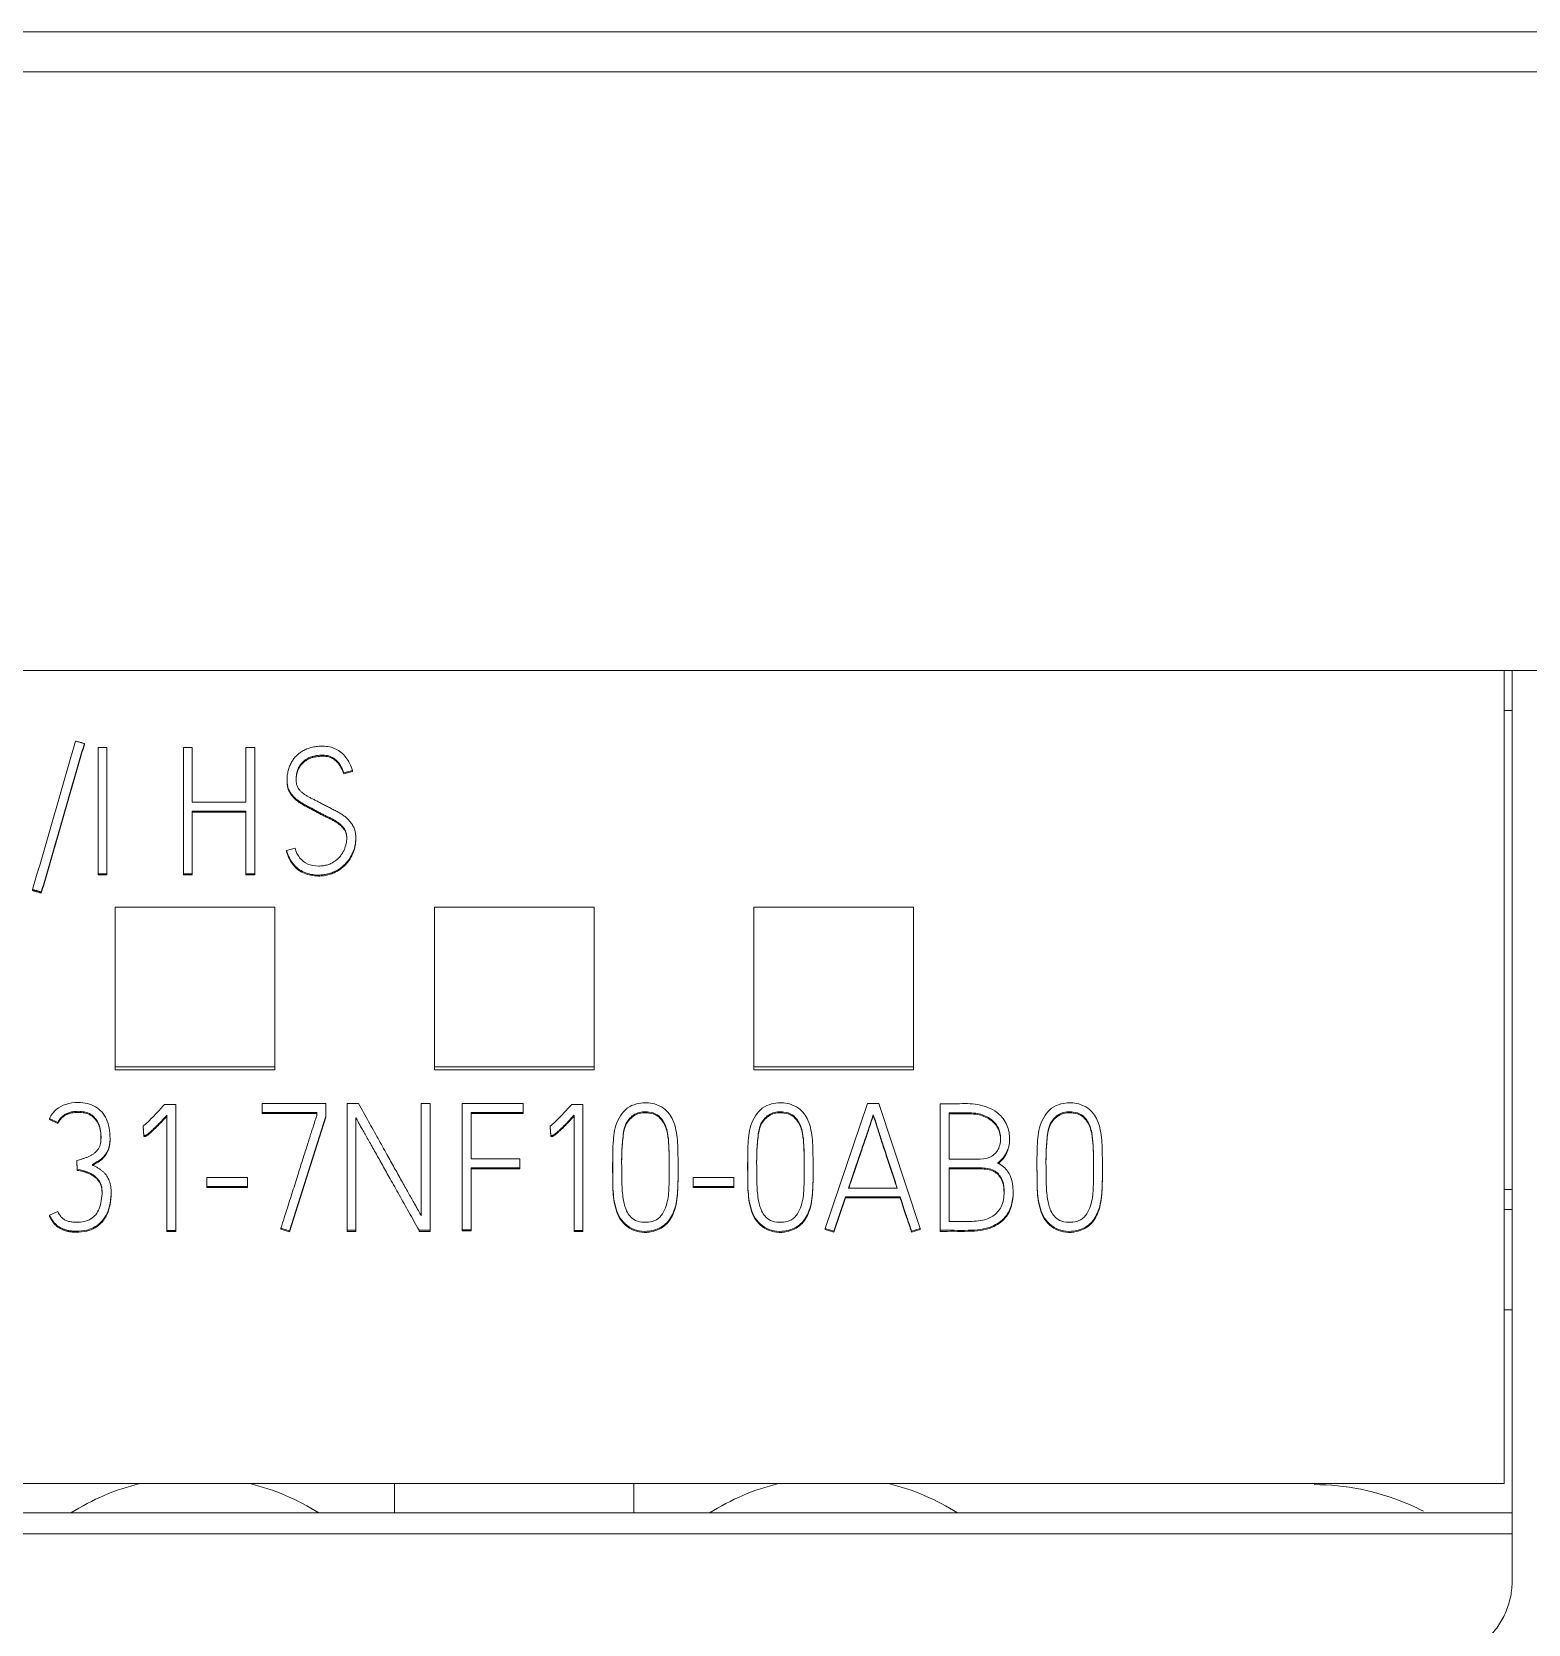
# Model space of a CAD drawing. Header units: millimetres. Extents: x 1359 to 3577, y 1336 to 3557.
# Drawn here: x 2866.13 to 2884.87, y 3041.61 to 3061.56 of the extents above; entities that cross this region are included whole.
import ezdxf

# ---------------------------------------------------------------- set-up
doc = ezdxf.new("R2010")
doc.units = ezdxf.units.MM
doc.layers.add('000-PI-Oprema', color=30, linetype='Continuous', lineweight=5)
doc.layers.add('002-PI-Kabelska kanalica', color=150, linetype='Continuous')

msp = doc.modelspace()

# ---------------------------------------------------------------- linework, layer by layer
at = {"layer": '000-PI-Oprema', "color": 0, "linetype": 'ByBlock', "lineweight": 0}
for p, q in [((2884.571, 3053.556), (2859.771, 3053.556)), ((2884.571, 3053.556), (2884.671, 3053.556)), ((2884.571, 3043.373), (2884.571, 3053.556)), ((2889.571, 3053.556), (2884.671, 3053.556)), ((2884.671, 3053.056), (2884.571, 3053.056)), ((2866.787, 3052.642), (2866.787, 3052.629)), ((2868.028, 3052.593), (2868.028, 3051.011)), ((2868.139, 3052.593), (2868.028, 3052.593)), ((2868.139, 3051.907), (2868.139, 3052.593)), ((2868.922, 3052.593), (2868.809, 3052.593)), ((2868.809, 3052.593), (2868.809, 3051.907)), ((2868.922, 3051.011), (2868.922, 3052.593)), ((2870.036, 3052.274), (2870.145, 3052.305)), ((2870.036, 3052.262), (2870.145, 3052.292)), ((2870.036, 3052.274), (2870.036, 3052.262)), ((2870.145, 3052.305), (2870.145, 3052.292)), ((2869.326, 3052.185), (2869.326, 3052.172)), ((2868.809, 3051.907), (2868.139, 3051.907)), ((2868.139, 3051.011), (2868.139, 3051.794)), ((2868.139, 3051.794), (2868.809, 3051.794)), ((2868.139, 3051.782), (2868.809, 3051.782)), ((2868.809, 3051.794), (2868.809, 3051.011)), ((2869.428, 3051.332), (2869.319, 3051.301)), ((2869.319, 3051.301), (2869.319, 3051.289)), ((2870.187, 3051.447), (2870.187, 3051.46)), ((2866.958, 3051.009), (2866.958, 3050.996)), ((2867.069, 3051.009), (2867.069, 3050.996)), ((2868.028, 3051.011), (2868.028, 3050.998)), ((2868.028, 3051.011), (2868.139, 3051.011)), ((2868.028, 3050.998), (2868.139, 3050.998)), ((2868.139, 3051.011), (2868.139, 3050.998)), ((2868.809, 3051.011), (2868.809, 3050.998)), ((2868.809, 3051.011), (2868.922, 3051.011)), ((2868.809, 3050.998), (2868.922, 3050.998)), ((2868.922, 3051.011), (2868.922, 3050.998)), ((2866.139, 3050.813), (2866.139, 3050.8)), ((2866.248, 3050.782), (2866.248, 3050.769)), ((2867.171, 3050.592), (2867.171, 3048.593)), ((2869.171, 3050.592), (2867.171, 3050.592)), ((2869.171, 3048.593), (2869.171, 3050.592)), ((2871.171, 3050.592), (2871.171, 3048.593)), ((2873.171, 3050.592), (2871.171, 3050.592)), ((2873.171, 3048.593), (2873.171, 3050.592)), ((2875.171, 3050.592), (2875.171, 3048.593)), ((2877.171, 3050.592), (2875.171, 3050.592)), ((2877.171, 3048.593), (2877.171, 3050.592)), ((2867.171, 3048.593), (2867.171, 3048.555)), ((2867.171, 3048.593), (2869.171, 3048.593)), ((2867.171, 3048.555), (2869.171, 3048.555)), ((2869.171, 3048.593), (2869.171, 3048.555)), ((2871.171, 3048.593), (2871.171, 3048.555)), ((2871.171, 3048.593), (2873.171, 3048.593)), ((2871.171, 3048.555), (2873.171, 3048.555)), ((2873.171, 3048.593), (2873.171, 3048.555)), ((2875.171, 3048.593), (2875.171, 3048.555)), ((2875.171, 3048.593), (2877.171, 3048.593)), ((2875.171, 3048.555), (2877.171, 3048.555)), ((2877.171, 3048.593), (2877.171, 3048.555)), ((2867.792, 3048.123), (2867.932, 3048.123)), ((2867.932, 3048.123), (2867.932, 3046.543)), ((2869.013, 3048.134), (2869.013, 3048.022)), ((2869.812, 3048.134), (2869.013, 3048.134)), ((2869.812, 3047.974), (2869.812, 3048.134)), ((2870.078, 3048.132), (2870.078, 3046.545)), ((2870.222, 3048.132), (2870.078, 3048.132)), ((2871.119, 3048.132), (2871.006, 3048.132)), ((2871.006, 3048.132), (2871.006, 3046.728)), ((2871.119, 3046.545), (2871.119, 3048.132)), ((2871.521, 3048.132), (2871.521, 3046.549)), ((2872.282, 3048.132), (2871.521, 3048.132)), ((2872.282, 3048.02), (2872.282, 3048.132)), ((2872.892, 3048.123), (2873.032, 3048.123)), ((2873.032, 3048.123), (2873.032, 3046.543)), ((2876.598, 3048.134), (2876.068, 3046.569)), ((2876.74, 3048.134), (2876.598, 3048.134)), ((2877.257, 3046.569), (2876.74, 3048.134)), ((2877.508, 3046.545), (2877.508, 3048.13)), ((2866.352, 3047.947), (2866.352, 3047.934)), ((2866.352, 3047.947), (2866.454, 3047.897)), ((2866.352, 3047.934), (2866.454, 3047.884)), ((2866.454, 3047.897), (2866.454, 3047.884)), ((2867.821, 3046.543), (2867.821, 3047.987)), ((2869.013, 3048.022), (2869.013, 3048.009)), ((2869.013, 3048.022), (2869.701, 3048.022)), ((2869.013, 3048.009), (2869.701, 3048.009)), ((2869.357, 3046.538), (2869.812, 3047.974)), ((2869.357, 3046.526), (2869.812, 3047.961)), ((2869.701, 3048.022), (2869.701, 3047.991)), ((2869.812, 3047.974), (2869.812, 3047.961)), ((2870.189, 3046.545), (2870.189, 3047.954)), ((2871.634, 3047.439), (2871.634, 3048.02)), ((2871.634, 3048.02), (2872.282, 3048.02)), ((2871.634, 3048.007), (2872.282, 3048.007)), ((2872.282, 3048.02), (2872.282, 3048.007)), ((2872.921, 3046.543), (2872.921, 3047.987)), ((2876.669, 3047.993), (2876.669, 3047.981)), ((2877.621, 3048.018), (2877.621, 3047.436)), ((2867.109, 3047.686), (2867.109, 3047.708)), ((2867.524, 3047.849), (2867.524, 3047.836)), ((2867.531, 3047.731), (2867.524, 3047.849)), ((2867.531, 3047.719), (2867.524, 3047.836)), ((2867.531, 3047.731), (2867.531, 3047.719)), ((2872.623, 3047.849), (2872.623, 3047.836)), ((2872.63, 3047.731), (2872.623, 3047.849)), ((2872.63, 3047.719), (2872.623, 3047.836)), ((2872.63, 3047.731), (2872.63, 3047.719)), ((2878.376, 3047.682), (2878.376, 3047.702)), ((2866.692, 3047.419), (2866.692, 3047.406)), ((2866.692, 3047.419), (2866.698, 3047.309)), ((2866.692, 3047.406), (2866.698, 3047.296)), ((2866.698, 3047.309), (2866.698, 3047.296)), ((2872.242, 3047.439), (2871.634, 3047.439)), ((2871.634, 3046.549), (2871.634, 3047.329)), ((2871.634, 3047.329), (2872.242, 3047.329)), ((2871.634, 3047.316), (2872.242, 3047.316)), ((2872.242, 3047.329), (2872.242, 3047.439)), ((2872.242, 3047.329), (2872.242, 3047.316)), ((2873.404, 3047.396), (2873.404, 3047.383)), ((2874.224, 3047.352), (2874.224, 3047.365)), ((2875.095, 3047.396), (2875.095, 3047.383)), ((2875.915, 3047.352), (2875.915, 3047.365)), ((2877.621, 3047.326), (2877.621, 3046.655)), ((2878.719, 3047.396), (2878.719, 3047.383)), ((2879.538, 3047.352), (2879.538, 3047.365)), ((2868.323, 3047.208), (2868.323, 3047.095)), ((2868.829, 3047.208), (2868.323, 3047.208)), ((2868.323, 3047.095), (2868.323, 3047.083)), ((2868.323, 3047.095), (2868.829, 3047.095)), ((2868.323, 3047.083), (2868.829, 3047.083)), ((2868.829, 3047.095), (2868.829, 3047.208)), ((2868.829, 3047.095), (2868.829, 3047.083)), ((2874.414, 3047.208), (2874.414, 3047.095)), ((2874.92, 3047.208), (2874.414, 3047.208)), ((2874.414, 3047.095), (2874.414, 3047.083)), ((2874.414, 3047.095), (2874.92, 3047.095)), ((2874.414, 3047.083), (2874.92, 3047.083)), ((2874.92, 3047.095), (2874.92, 3047.208)), ((2874.92, 3047.095), (2874.92, 3047.083)), ((2876.969, 3047.075), (2876.358, 3047.075)), ((2867.122, 3047), (2867.122, 3047.021)), ((2876.174, 3046.534), (2876.321, 3046.963)), ((2876.174, 3046.521), (2876.321, 3046.951)), ((2876.321, 3046.963), (2876.321, 3046.951)), ((2876.321, 3046.963), (2877.006, 3046.963)), ((2876.321, 3046.951), (2877.006, 3046.951)), ((2877.006, 3046.963), (2877.006, 3046.951)), ((2878.421, 3047.01), (2878.421, 3047.022)), ((2884.571, 3047.056), (2884.671, 3047.056)), ((2866.454, 3046.781), (2866.352, 3046.734)), ((2866.352, 3046.734), (2866.352, 3046.722)), ((2884.571, 3046.806), (2884.671, 3046.806)), ((2867.821, 3046.543), (2867.821, 3046.53)), ((2867.932, 3046.543), (2867.821, 3046.543)), ((2867.932, 3046.53), (2867.821, 3046.53)), ((2867.932, 3046.543), (2867.932, 3046.53)), ((2869.25, 3046.574), (2869.25, 3046.561)), ((2869.25, 3046.574), (2869.357, 3046.538)), ((2869.25, 3046.561), (2869.357, 3046.526)), ((2869.357, 3046.538), (2869.357, 3046.526)), ((2870.078, 3046.545), (2870.189, 3046.545)), ((2870.078, 3046.545), (2870.078, 3046.532)), ((2870.078, 3046.532), (2870.189, 3046.532)), ((2870.189, 3046.545), (2870.189, 3046.532)), ((2870.979, 3046.545), (2870.979, 3046.532)), ((2870.979, 3046.545), (2871.119, 3046.545)), ((2870.979, 3046.532), (2871.119, 3046.532)), ((2871.119, 3046.545), (2871.119, 3046.532)), ((2871.521, 3046.549), (2871.521, 3046.537)), ((2871.521, 3046.549), (2871.634, 3046.549)), ((2871.521, 3046.537), (2871.634, 3046.537)), ((2871.634, 3046.549), (2871.634, 3046.537)), ((2873.032, 3046.543), (2872.921, 3046.543)), ((2872.921, 3046.543), (2872.921, 3046.53)), ((2873.032, 3046.53), (2872.921, 3046.53)), ((2873.032, 3046.543), (2873.032, 3046.53)), ((2876.068, 3046.569), (2876.068, 3046.557)), ((2876.068, 3046.569), (2876.174, 3046.534)), ((2876.068, 3046.557), (2876.174, 3046.521)), ((2876.174, 3046.534), (2876.174, 3046.521)), ((2877.148, 3046.534), (2877.257, 3046.569)), ((2877.148, 3046.521), (2877.257, 3046.557)), ((2877.148, 3046.534), (2877.148, 3046.521)), ((2877.257, 3046.569), (2877.257, 3046.557)), ((2877.508, 3046.545), (2877.508, 3046.532)), ((2884.571, 3045.551), (2884.671, 3045.551)), ((2884.571, 3043.373), (2859.771, 3043.373)), ((2870.671, 3043.373), (2870.671, 3043.005)), ((2873.671, 3043.373), (2873.671, 3043.005)), ((2884.671, 3043.005), (2859.671, 3043.005)), ((2884.671, 3042.742), (2859.671, 3042.742))]:
    msp.add_line(p, q, dxfattribs=at)
for centre, start, end in [((2868.171, 3040.556), 103.753, 122.3801), ((2868.171, 3040.556), 57.6199, 76.247), ((2876.171, 3040.556), 103.753, 122.3801), ((2876.171, 3040.556), 57.6199, 76.247)]:
    msp.add_arc(centre, 2.9, start, end, dxfattribs=at)
for points, knots in [([(2884.671, 3042.742), (2884.671, 3045.263), (2884.671, 3048.868), (2884.671, 3052.471), (2884.671, 3053.556)], [0, 0, 0, 0, 0.698854, 1, 1, 1, 1]), ([(2869.319, 3051.301), (2869.328, 3051.27), (2869.351, 3051.211), (2869.4, 3051.133), (2869.463, 3051.071), (2869.539, 3051.027), (2869.625, 3051), (2869.71, 3050.993), (2869.788, 3050.998), (2869.854, 3051.012), (2869.915, 3051.034), (2869.97, 3051.064), (2870.02, 3051.1), (2870.063, 3051.141), (2870.1, 3051.186), (2870.131, 3051.236), (2870.156, 3051.29), (2870.174, 3051.346), (2870.185, 3051.403), (2870.188, 3051.46), (2870.184, 3051.517), (2870.172, 3051.57), (2870.151, 3051.616), (2870.122, 3051.657), (2870.09, 3051.694), (2870.052, 3051.727), (2870.01, 3051.757), (2869.965, 3051.784), (2869.917, 3051.809), (2869.868, 3051.833), (2869.819, 3051.858), (2869.772, 3051.884), (2869.727, 3051.907), (2869.685, 3051.929), (2869.644, 3051.949), (2869.605, 3051.969), (2869.57, 3051.989), (2869.538, 3052.01), (2869.51, 3052.032), (2869.485, 3052.057), (2869.465, 3052.083), (2869.45, 3052.113), (2869.441, 3052.146), (2869.438, 3052.192), (2869.441, 3052.245), (2869.453, 3052.302), (2869.475, 3052.35), (2869.502, 3052.389), (2869.533, 3052.421), (2869.567, 3052.447), (2869.603, 3052.466), (2869.64, 3052.48), (2869.678, 3052.488), (2869.713, 3052.493), (2869.745, 3052.496), (2869.778, 3052.497), (2869.813, 3052.495), (2869.849, 3052.488), (2869.882, 3052.474), (2869.91, 3052.458), (2869.936, 3052.438), (2869.959, 3052.417), (2869.978, 3052.393), (2869.995, 3052.369), (2870.008, 3052.344), (2870.02, 3052.32), (2870.029, 3052.296), (2870.034, 3052.281), (2870.036, 3052.274)], [0, 0, 0, 0, 0.030216, 0.057834, 0.084112, 0.110126, 0.13699, 0.166062, 0.187444, 0.207786, 0.227532, 0.246694, 0.265147, 0.28321, 0.301078, 0.318906, 0.33698, 0.354995, 0.372624, 0.390132, 0.408102, 0.424528, 0.439934, 0.454952, 0.469937, 0.485134, 0.500714, 0.516729, 0.533253, 0.550073, 0.566929, 0.583824, 0.598837, 0.613277, 0.627146, 0.64033, 0.652736, 0.664395, 0.675364, 0.685785, 0.695827, 0.705789, 0.716159, 0.727332, 0.74751, 0.765141, 0.780786, 0.795151, 0.808601, 0.821478, 0.833928, 0.845962, 0.857807, 0.868933, 0.878649, 0.88698, 0.899043, 0.910208, 0.920757, 0.930874, 0.940594, 0.950061, 0.959303, 0.96829, 0.9771, 0.985473, 0.993098, 1, 1, 1, 1]), ([(2870.145, 3052.305), (2870.135, 3052.336), (2870.113, 3052.393), (2870.066, 3052.47), (2870.007, 3052.531), (2869.937, 3052.576), (2869.858, 3052.604), (2869.78, 3052.611), (2869.709, 3052.607), (2869.647, 3052.597), (2869.589, 3052.581), (2869.536, 3052.558), (2869.489, 3052.529), (2869.447, 3052.494), (2869.411, 3052.454), (2869.381, 3052.408), (2869.357, 3052.358), (2869.339, 3052.303), (2869.328, 3052.244), (2869.325, 3052.185), (2869.328, 3052.13), (2869.339, 3052.082), (2869.359, 3052.04), (2869.385, 3052.004), (2869.415, 3051.97), (2869.45, 3051.939), (2869.489, 3051.911), (2869.531, 3051.884), (2869.576, 3051.86), (2869.623, 3051.837), (2869.67, 3051.812), (2869.716, 3051.786), (2869.761, 3051.762), (2869.806, 3051.739), (2869.849, 3051.719), (2869.89, 3051.699), (2869.929, 3051.677), (2869.964, 3051.654), (2869.995, 3051.63), (2870.022, 3051.603), (2870.045, 3051.574), (2870.062, 3051.54), (2870.072, 3051.502), (2870.075, 3051.462), (2870.072, 3051.424), (2870.066, 3051.386), (2870.055, 3051.347), (2870.041, 3051.307), (2870.02, 3051.269), (2869.994, 3051.232), (2869.963, 3051.198), (2869.926, 3051.169), (2869.884, 3051.142), (2869.835, 3051.122), (2869.779, 3051.11), (2869.694, 3051.105), (2869.584, 3051.12), (2869.477, 3051.205), (2869.437, 3051.287), (2869.428, 3051.332)], [0, 0, 0, 0, 0.029502, 0.056552, 0.082213, 0.107035, 0.131706, 0.157625, 0.177725, 0.196768, 0.215008, 0.232485, 0.249262, 0.265692, 0.282067, 0.298646, 0.315747, 0.333416, 0.35172, 0.370963, 0.387214, 0.402039, 0.415923, 0.429557, 0.443355, 0.457518, 0.472137, 0.48722, 0.502837, 0.518847, 0.535063, 0.551489, 0.567151, 0.582304, 0.596956, 0.611001, 0.624363, 0.637091, 0.649186, 0.660727, 0.671894, 0.683121, 0.695107, 0.708316, 0.719066, 0.730707, 0.743348, 0.756492, 0.769735, 0.783289, 0.797204, 0.811603, 0.826753, 0.842746, 0.859925, 0.878764, 0.920226, 0.957605, 1, 1, 1, 1]), ([(2869.439, 3052.177), (2869.439, 3052.196), (2869.442, 3052.235), (2869.453, 3052.289), (2869.475, 3052.337), (2869.502, 3052.376), (2869.533, 3052.408), (2869.567, 3052.434), (2869.603, 3052.453), (2869.64, 3052.467), (2869.678, 3052.475), (2869.713, 3052.48), (2869.745, 3052.483), (2869.778, 3052.484), (2869.813, 3052.482), (2869.849, 3052.475), (2869.882, 3052.462), (2869.91, 3052.445), (2869.936, 3052.426), (2869.959, 3052.404), (2869.978, 3052.381), (2869.995, 3052.356), (2870.008, 3052.331), (2870.02, 3052.307), (2870.029, 3052.284), (2870.034, 3052.269), (2870.036, 3052.262)], [0, 0, 0, 0, 0.065823, 0.131059, 0.188942, 0.242091, 0.291852, 0.339495, 0.385558, 0.430084, 0.473906, 0.515072, 0.551021, 0.581842, 0.626473, 0.667782, 0.706813, 0.744244, 0.780205, 0.815232, 0.849428, 0.882676, 0.915274, 0.946254, 0.974465, 1, 1, 1, 1]), ([(2869.326, 3052.178), (2869.326, 3052.175), (2869.326, 3052.154), (2869.328, 3052.118), (2869.339, 3052.07), (2869.359, 3052.028), (2869.385, 3051.991), (2869.415, 3051.957), (2869.45, 3051.926), (2869.489, 3051.898), (2869.531, 3051.871), (2869.576, 3051.847), (2869.623, 3051.824), (2869.67, 3051.799), (2869.716, 3051.773), (2869.761, 3051.749), (2869.806, 3051.726), (2869.849, 3051.706), (2869.89, 3051.686), (2869.929, 3051.664), (2869.964, 3051.642), (2869.995, 3051.617), (2870.022, 3051.59), (2870.045, 3051.561), (2870.062, 3051.528), (2870.072, 3051.489), (2870.074, 3051.463), (2870.074, 3051.449)], [0, 0, 0, 0, 0.008262, 0.056111, 0.099761, 0.14064, 0.180782, 0.221408, 0.263107, 0.306149, 0.350557, 0.396538, 0.443676, 0.491422, 0.539784, 0.585899, 0.630514, 0.673652, 0.715005, 0.754346, 0.79182, 0.827432, 0.861414, 0.894293, 0.927346, 0.962637, 1, 1, 1, 1]), ([(2869.319, 3051.289), (2869.328, 3051.257), (2869.351, 3051.198), (2869.4, 3051.12), (2869.463, 3051.058), (2869.539, 3051.014), (2869.625, 3050.988), (2869.71, 3050.981), (2869.788, 3050.985), (2869.854, 3050.999), (2869.915, 3051.022), (2869.97, 3051.052), (2870.02, 3051.087), (2870.063, 3051.128), (2870.1, 3051.174), (2870.131, 3051.224), (2870.156, 3051.277), (2870.174, 3051.333), (2870.185, 3051.39), (2870.187, 3051.429), (2870.187, 3051.448), (2870.187, 3051.449)], [0, 0, 0, 0, 0.077352, 0.148056, 0.215328, 0.281923, 0.350695, 0.425118, 0.479856, 0.531932, 0.582482, 0.631538, 0.678776, 0.725017, 0.770759, 0.816399, 0.862669, 0.908787, 0.953917, 0.998739, 1, 1, 1, 1]), ([(2866.883, 3047.368), (2866.892, 3047.373), (2866.91, 3047.382), (2866.936, 3047.397), (2866.963, 3047.413), (2866.989, 3047.431), (2867.013, 3047.452), (2867.036, 3047.476), (2867.057, 3047.502), (2867.075, 3047.532), (2867.09, 3047.566), (2867.101, 3047.604), (2867.108, 3047.647), (2867.11, 3047.723), (2867.103, 3047.823), (2867.069, 3047.938), (2867.01, 3048.031), (2866.927, 3048.099), (2866.823, 3048.138), (2866.696, 3048.15), (2866.558, 3048.134), (2866.429, 3048.063), (2866.371, 3047.99), (2866.352, 3047.947)], [0, 0, 0, 0, 0.019459, 0.039301, 0.05955, 0.080105, 0.100989, 0.122386, 0.144292, 0.16684, 0.190353, 0.215738, 0.244087, 0.27581, 0.363621, 0.439823, 0.508996, 0.575574, 0.644592, 0.722009, 0.822031, 0.909956, 1, 1, 1, 1]), ([(2867.524, 3047.849), (2867.543, 3047.865), (2867.58, 3047.897), (2867.634, 3047.952), (2867.687, 3048.008), (2867.741, 3048.066), (2867.775, 3048.104), (2867.792, 3048.123)], [0, 0, 0, 0, 0.198846, 0.377684, 0.606339, 0.795382, 1, 1, 1, 1]), ([(2871.006, 3046.728), (2871.001, 3046.737), (2870.989, 3046.758), (2870.969, 3046.795), (2870.943, 3046.84), (2870.913, 3046.894), (2870.879, 3046.955), (2870.842, 3047.021), (2870.802, 3047.092), (2870.759, 3047.168), (2870.715, 3047.248), (2870.669, 3047.329), (2870.623, 3047.412), (2870.556, 3047.533), (2870.464, 3047.698), (2870.345, 3047.911), (2870.264, 3048.057), (2870.222, 3048.132)], [0, 0, 0, 0, 0.019057, 0.045144, 0.078261, 0.117077, 0.160259, 0.207807, 0.259003, 0.31313, 0.370188, 0.428711, 0.487234, 0.545757, 0.688172, 0.839586, 1, 1, 1, 1]), ([(2872.623, 3047.849), (2872.643, 3047.865), (2872.679, 3047.897), (2872.734, 3047.952), (2872.786, 3048.008), (2872.841, 3048.066), (2872.875, 3048.104), (2872.892, 3048.123)], [0, 0, 0, 0, 0.198846, 0.377684, 0.606339, 0.795382, 1, 1, 1, 1]), ([(2873.734, 3048.134), (2873.692, 3048.127), (2873.568, 3048.086), (2873.434, 3047.894), (2873.402, 3047.596), (2873.406, 3047.3), (2873.405, 3047.045), (2873.434, 3046.835), (2873.495, 3046.67), (2873.676, 3046.535), (2873.879, 3046.517), (2874.082, 3046.612), (2874.193, 3046.805), (2874.224, 3047.039), (2874.223, 3047.293), (2874.224, 3047.548), (2874.212, 3047.76), (2874.16, 3047.946), (2874.068, 3048.071), (2873.908, 3048.144), (2873.798, 3048.146), (2873.734, 3048.134)], [0, 0, 0, 0, 0.03125, 0.09375, 0.15625, 0.25, 0.3125, 0.34375, 0.40625, 0.4375, 0.5, 0.546875, 0.59375, 0.65625, 0.71875, 0.78125, 0.84375, 0.875, 0.921875, 0.953125, 1, 1, 1, 1]), ([(2875.425, 3048.134), (2875.383, 3048.127), (2875.259, 3048.086), (2875.125, 3047.894), (2875.092, 3047.596), (2875.097, 3047.3), (2875.096, 3047.045), (2875.125, 3046.835), (2875.186, 3046.67), (2875.367, 3046.535), (2875.57, 3046.517), (2875.773, 3046.612), (2875.884, 3046.805), (2875.915, 3047.039), (2875.914, 3047.293), (2875.915, 3047.548), (2875.903, 3047.76), (2875.851, 3047.946), (2875.759, 3048.071), (2875.599, 3048.144), (2875.489, 3048.146), (2875.425, 3048.134)], [0, 0, 0, 0, 0.03125, 0.09375, 0.15625, 0.25, 0.3125, 0.34375, 0.40625, 0.4375, 0.5, 0.546875, 0.59375, 0.65625, 0.71875, 0.78125, 0.84375, 0.875, 0.921875, 0.953125, 1, 1, 1, 1]), ([(2877.508, 3048.13), (2877.567, 3048.13), (2877.713, 3048.127), (2877.946, 3048.141), (2878.181, 3048.069), (2878.336, 3047.914), (2878.386, 3047.733), (2878.368, 3047.571), (2878.305, 3047.457), (2878.254, 3047.408), (2878.229, 3047.39)], [0, 0, 0, 0, 0.121799, 0.300471, 0.478612, 0.608153, 0.736749, 0.853072, 0.938599, 1, 1, 1, 1]), ([(2879.049, 3048.134), (2879.007, 3048.127), (2878.883, 3048.086), (2878.749, 3047.894), (2878.716, 3047.596), (2878.72, 3047.3), (2878.72, 3047.045), (2878.749, 3046.835), (2878.81, 3046.67), (2878.991, 3046.535), (2879.194, 3046.517), (2879.397, 3046.612), (2879.507, 3046.805), (2879.539, 3047.039), (2879.538, 3047.293), (2879.539, 3047.548), (2879.527, 3047.76), (2879.475, 3047.946), (2879.383, 3048.071), (2879.223, 3048.144), (2879.113, 3048.146), (2879.049, 3048.134)], [0, 0, 0, 0, 0.03125, 0.09375, 0.15625, 0.25, 0.3125, 0.34375, 0.40625, 0.4375, 0.5, 0.546875, 0.59375, 0.65625, 0.71875, 0.78125, 0.84375, 0.875, 0.921875, 0.953125, 1, 1, 1, 1]), ([(2866.454, 3047.897), (2866.459, 3047.906), (2866.469, 3047.924), (2866.486, 3047.948), (2866.506, 3047.968), (2866.526, 3047.985), (2866.547, 3047.999), (2866.569, 3048.01), (2866.592, 3048.019), (2866.615, 3048.025), (2866.638, 3048.03), (2866.662, 3048.033), (2866.685, 3048.035), (2866.755, 3048.037), (2866.874, 3048.017), (2866.986, 3047.875), (2866.998, 3047.743), (2866.994, 3047.65), (2866.985, 3047.61), (2866.969, 3047.575), (2866.949, 3047.546), (2866.925, 3047.52), (2866.897, 3047.499), (2866.867, 3047.48), (2866.834, 3047.464), (2866.799, 3047.452), (2866.763, 3047.44), (2866.728, 3047.429), (2866.704, 3047.422), (2866.692, 3047.419)], [0, 0, 0, 0, 0.025161, 0.048595, 0.070641, 0.091589, 0.111603, 0.13094, 0.14993, 0.168791, 0.187661, 0.206323, 0.224495, 0.242226, 0.372375, 0.490579, 0.643633, 0.679942, 0.712328, 0.741834, 0.769901, 0.797396, 0.824894, 0.852838, 0.881452, 0.911007, 0.940973, 0.970636, 1, 1, 1, 1]), ([(2866.454, 3047.884), (2866.459, 3047.893), (2866.469, 3047.911), (2866.486, 3047.935), (2866.506, 3047.955), (2866.526, 3047.972), (2866.547, 3047.986), (2866.569, 3047.998), (2866.592, 3048.006), (2866.615, 3048.013), (2866.638, 3048.017), (2866.662, 3048.02), (2866.685, 3048.022), (2866.755, 3048.024), (2866.874, 3048.005), (2866.982, 3047.867), (2866.996, 3047.756), (2866.996, 3047.697)], [0, 0, 0, 0, 0.039855, 0.076975, 0.111896, 0.145077, 0.176779, 0.207409, 0.237489, 0.267365, 0.297255, 0.326816, 0.355601, 0.383686, 0.589842, 0.777078, 1, 1, 1, 1]), ([(2867.821, 3047.987), (2867.803, 3047.968), (2867.77, 3047.932), (2867.724, 3047.884), (2867.685, 3047.845), (2867.652, 3047.813), (2867.624, 3047.787), (2867.601, 3047.767), (2867.582, 3047.752), (2867.567, 3047.742), (2867.555, 3047.736), (2867.545, 3047.733), (2867.538, 3047.732), (2867.533, 3047.731), (2867.531, 3047.731)], [0, 0, 0, 0, 0.200504, 0.370797, 0.510902, 0.6264, 0.722885, 0.800448, 0.861213, 0.907383, 0.939504, 0.963232, 0.983337, 1, 1, 1, 1]), ([(2867.821, 3047.974), (2867.803, 3047.955), (2867.77, 3047.92), (2867.724, 3047.872), (2867.685, 3047.832), (2867.652, 3047.8), (2867.624, 3047.774), (2867.601, 3047.754), (2867.582, 3047.739), (2867.567, 3047.729), (2867.555, 3047.723), (2867.545, 3047.721), (2867.538, 3047.719), (2867.533, 3047.719), (2867.531, 3047.719)], [0, 0, 0, 0, 0.200504, 0.370797, 0.510902, 0.6264, 0.722885, 0.800448, 0.861213, 0.907383, 0.939504, 0.963232, 0.983337, 1, 1, 1, 1]), ([(2869.701, 3047.991), (2869.7, 3047.988), (2869.696, 3047.978), (2869.689, 3047.956), (2869.678, 3047.922), (2869.663, 3047.877), (2869.646, 3047.822), (2869.626, 3047.76), (2869.604, 3047.69), (2869.58, 3047.614), (2869.554, 3047.533), (2869.527, 3047.449), (2869.5, 3047.363), (2869.459, 3047.233), (2869.403, 3047.054), (2869.328, 3046.82), (2869.277, 3046.658), (2869.25, 3046.574)], [0, 0, 0, 0, 0.006664, 0.022274, 0.046836, 0.07897, 0.117297, 0.161819, 0.211415, 0.264968, 0.322476, 0.382404, 0.443215, 0.50491, 0.65714, 0.82217, 1, 1, 1, 1]), ([(2870.189, 3047.954), (2870.194, 3047.945), (2870.204, 3047.925), (2870.224, 3047.889), (2870.249, 3047.844), (2870.28, 3047.791), (2870.314, 3047.731), (2870.351, 3047.665), (2870.391, 3047.593), (2870.434, 3047.517), (2870.478, 3047.438), (2870.524, 3047.356), (2870.57, 3047.273), (2870.64, 3047.151), (2870.733, 3046.984), (2870.854, 3046.769), (2870.937, 3046.621), (2870.979, 3046.545)], [0, 0, 0, 0, 0.017881, 0.043036, 0.075471, 0.113785, 0.156579, 0.203853, 0.254825, 0.308715, 0.365522, 0.423995, 0.482881, 0.542179, 0.685414, 0.838021, 1, 1, 1, 1]), ([(2872.921, 3047.987), (2872.903, 3047.968), (2872.87, 3047.932), (2872.824, 3047.884), (2872.785, 3047.845), (2872.752, 3047.813), (2872.724, 3047.787), (2872.701, 3047.767), (2872.682, 3047.752), (2872.667, 3047.742), (2872.655, 3047.736), (2872.645, 3047.733), (2872.637, 3047.732), (2872.632, 3047.731), (2872.63, 3047.731)], [0, 0, 0, 0, 0.200504, 0.370797, 0.510902, 0.6264, 0.722885, 0.800448, 0.861213, 0.907383, 0.939504, 0.963232, 0.983337, 1, 1, 1, 1]), ([(2872.921, 3047.974), (2872.903, 3047.955), (2872.87, 3047.92), (2872.824, 3047.872), (2872.785, 3047.832), (2872.752, 3047.8), (2872.724, 3047.774), (2872.701, 3047.754), (2872.682, 3047.739), (2872.667, 3047.729), (2872.655, 3047.723), (2872.645, 3047.721), (2872.637, 3047.719), (2872.632, 3047.719), (2872.63, 3047.719)], [0, 0, 0, 0, 0.200504, 0.370797, 0.510902, 0.6264, 0.722885, 0.800448, 0.861213, 0.907383, 0.939504, 0.963232, 0.983337, 1, 1, 1, 1]), ([(2873.96, 3047.993), (2873.93, 3048.012), (2873.842, 3048.035), (2873.696, 3048.027), (2873.554, 3047.893), (2873.529, 3047.694), (2873.515, 3047.487), (2873.518, 3047.31), (2873.518, 3047.135), (2873.527, 3046.976), (2873.561, 3046.804), (2873.644, 3046.679), (2873.804, 3046.633), (2873.996, 3046.661), (2874.097, 3046.882), (2874.113, 3047.119), (2874.113, 3047.367), (2874.111, 3047.595), (2874.096, 3047.77), (2874.052, 3047.906), (2873.99, 3047.975), (2873.96, 3047.993)], [0, 0, 0, 0, 0.03125, 0.078125, 0.125, 0.1875, 0.25, 0.3125, 0.34375, 0.40625, 0.453125, 0.5, 0.53125, 0.59375, 0.65625, 0.71875, 0.8125, 0.875, 0.921875, 0.96875, 1, 1, 1, 1]), ([(2873.96, 3047.981), (2873.93, 3047.999), (2873.842, 3048.022), (2873.696, 3048.014), (2873.554, 3047.88), (2873.529, 3047.681), (2873.518, 3047.518), (2873.517, 3047.421), (2873.517, 3047.394)], [0, 0, 0, 0, 0.114194, 0.285486, 0.456777, 0.685166, 0.913555, 1, 1, 1, 1]), ([(2874.113, 3047.307), (2874.113, 3047.334), (2874.112, 3047.432), (2874.111, 3047.582), (2874.096, 3047.758), (2874.052, 3047.893), (2873.99, 3047.962), (2873.96, 3047.981)], [0, 0, 0, 0, 0.115044, 0.410029, 0.631268, 0.852507, 1, 1, 1, 1]), ([(2875.651, 3047.993), (2875.621, 3048.012), (2875.533, 3048.035), (2875.387, 3048.027), (2875.245, 3047.893), (2875.22, 3047.694), (2875.206, 3047.487), (2875.209, 3047.31), (2875.209, 3047.135), (2875.218, 3046.976), (2875.252, 3046.804), (2875.335, 3046.679), (2875.495, 3046.633), (2875.687, 3046.661), (2875.788, 3046.882), (2875.804, 3047.119), (2875.804, 3047.367), (2875.802, 3047.595), (2875.787, 3047.77), (2875.743, 3047.906), (2875.681, 3047.975), (2875.651, 3047.993)], [0, 0, 0, 0, 0.03125, 0.078125, 0.125, 0.1875, 0.25, 0.3125, 0.34375, 0.40625, 0.453125, 0.5, 0.53125, 0.59375, 0.65625, 0.71875, 0.8125, 0.875, 0.921875, 0.96875, 1, 1, 1, 1]), ([(2875.651, 3047.981), (2875.621, 3047.999), (2875.533, 3048.022), (2875.387, 3048.014), (2875.245, 3047.88), (2875.22, 3047.681), (2875.209, 3047.518), (2875.208, 3047.421), (2875.208, 3047.394)], [0, 0, 0, 0, 0.114194, 0.285486, 0.456777, 0.685166, 0.913555, 1, 1, 1, 1]), ([(2875.804, 3047.307), (2875.804, 3047.334), (2875.803, 3047.432), (2875.802, 3047.582), (2875.787, 3047.758), (2875.743, 3047.893), (2875.681, 3047.962), (2875.651, 3047.981)], [0, 0, 0, 0, 0.115044, 0.410029, 0.631268, 0.852507, 1, 1, 1, 1]), ([(2876.358, 3047.075), (2876.369, 3047.108), (2876.391, 3047.173), (2876.425, 3047.272), (2876.458, 3047.371), (2876.491, 3047.468), (2876.523, 3047.561), (2876.553, 3047.649), (2876.581, 3047.73), (2876.606, 3047.804), (2876.628, 3047.87), (2876.646, 3047.923), (2876.659, 3047.963), (2876.666, 3047.985), (2876.669, 3047.993)], [0, 0, 0, 0, 0.106118, 0.213594, 0.322428, 0.429305, 0.530911, 0.627246, 0.716632, 0.797389, 0.869519, 0.929228, 0.972722, 1, 1, 1, 1]), ([(2876.363, 3047.075), (2876.372, 3047.104), (2876.393, 3047.165), (2876.425, 3047.259), (2876.458, 3047.358), (2876.491, 3047.455), (2876.523, 3047.548), (2876.553, 3047.636), (2876.581, 3047.718), (2876.606, 3047.792), (2876.628, 3047.857), (2876.646, 3047.911), (2876.659, 3047.951), (2876.666, 3047.972), (2876.669, 3047.981)], [0, 0, 0, 0, 0.09357, 0.202554, 0.312916, 0.421294, 0.524326, 0.622014, 0.712654, 0.794544, 0.867687, 0.928234, 0.972339, 1, 1, 1, 1]), ([(2876.669, 3047.993), (2876.672, 3047.985), (2876.679, 3047.963), (2876.692, 3047.923), (2876.709, 3047.87), (2876.73, 3047.804), (2876.754, 3047.73), (2876.781, 3047.649), (2876.809, 3047.561), (2876.84, 3047.468), (2876.872, 3047.371), (2876.905, 3047.272), (2876.937, 3047.173), (2876.958, 3047.108), (2876.969, 3047.075)], [0, 0, 0, 0, 0.027336, 0.070868, 0.130595, 0.202708, 0.283396, 0.372662, 0.4689, 0.570509, 0.677489, 0.786433, 0.893936, 1, 1, 1, 1]), ([(2876.669, 3047.981), (2876.672, 3047.972), (2876.679, 3047.951), (2876.692, 3047.911), (2876.709, 3047.857), (2876.73, 3047.792), (2876.754, 3047.718), (2876.781, 3047.636), (2876.809, 3047.548), (2876.84, 3047.455), (2876.872, 3047.358), (2876.905, 3047.259), (2876.936, 3047.165), (2876.955, 3047.104), (2876.965, 3047.076)], [0, 0, 0, 0, 0.02772, 0.071862, 0.132428, 0.205553, 0.287375, 0.377893, 0.475483, 0.578518, 0.686999, 0.797473, 0.906485, 1, 1, 1, 1]), ([(2877.621, 3047.436), (2877.669, 3047.436), (2877.755, 3047.436), (2877.884, 3047.437), (2878.014, 3047.432), (2878.158, 3047.455), (2878.257, 3047.578), (2878.272, 3047.722), (2878.228, 3047.864), (2878.113, 3047.97), (2877.94, 3048.024), (2877.771, 3048.016), (2877.661, 3048.018), (2877.621, 3048.018)], [0, 0, 0, 0, 0.089881, 0.159215, 0.241238, 0.333496, 0.41712, 0.515535, 0.593949, 0.688978, 0.794399, 0.924872, 1, 1, 1, 1]), ([(2878.263, 3047.68), (2878.263, 3047.693), (2878.26, 3047.748), (2878.228, 3047.852), (2878.113, 3047.957), (2877.94, 3048.012), (2877.771, 3048.003), (2877.661, 3048.005), (2877.621, 3048.005)], [0, 0, 0, 0, 0.046506, 0.200835, 0.387866, 0.595348, 0.852137, 1, 1, 1, 1]), ([(2879.275, 3047.993), (2879.245, 3048.012), (2879.157, 3048.035), (2879.011, 3048.027), (2878.869, 3047.893), (2878.843, 3047.694), (2878.83, 3047.487), (2878.833, 3047.31), (2878.833, 3047.135), (2878.842, 3046.976), (2878.875, 3046.804), (2878.959, 3046.679), (2879.119, 3046.633), (2879.311, 3046.661), (2879.412, 3046.882), (2879.428, 3047.119), (2879.428, 3047.367), (2879.426, 3047.595), (2879.41, 3047.77), (2879.367, 3047.906), (2879.305, 3047.975), (2879.275, 3047.993)], [0, 0, 0, 0, 0.03125, 0.078125, 0.125, 0.1875, 0.25, 0.3125, 0.34375, 0.40625, 0.453125, 0.5, 0.53125, 0.59375, 0.65625, 0.71875, 0.8125, 0.875, 0.921875, 0.96875, 1, 1, 1, 1]), ([(2879.275, 3047.981), (2879.245, 3047.999), (2879.157, 3048.022), (2879.011, 3048.014), (2878.869, 3047.88), (2878.843, 3047.681), (2878.833, 3047.518), (2878.832, 3047.421), (2878.832, 3047.394)], [0, 0, 0, 0, 0.114194, 0.285486, 0.456777, 0.685166, 0.913555, 1, 1, 1, 1]), ([(2879.427, 3047.307), (2879.427, 3047.334), (2879.427, 3047.432), (2879.426, 3047.582), (2879.41, 3047.758), (2879.367, 3047.893), (2879.305, 3047.962), (2879.275, 3047.981)], [0, 0, 0, 0, 0.115044, 0.410029, 0.631268, 0.852507, 1, 1, 1, 1]), ([(2866.883, 3047.356), (2866.892, 3047.36), (2866.91, 3047.369), (2866.936, 3047.384), (2866.963, 3047.4), (2866.989, 3047.419), (2867.013, 3047.44), (2867.036, 3047.463), (2867.057, 3047.49), (2867.075, 3047.52), (2867.09, 3047.553), (2867.101, 3047.591), (2867.108, 3047.634), (2867.109, 3047.666), (2867.109, 3047.683), (2867.109, 3047.683)], [0, 0, 0, 0, 0.070239, 0.141859, 0.214947, 0.289138, 0.36452, 0.44175, 0.520823, 0.60221, 0.68708, 0.778706, 0.881031, 0.995537, 1, 1, 1, 1]), ([(2878.376, 3047.684), (2878.376, 3047.637), (2878.363, 3047.55), (2878.305, 3047.444), (2878.254, 3047.396), (2878.229, 3047.378)], [0, 0, 0, 0, 0.39415, 0.746816, 1, 1, 1, 1]), ([(2866.352, 3046.734), (2866.356, 3046.726), (2866.364, 3046.71), (2866.377, 3046.686), (2866.392, 3046.662), (2866.41, 3046.639), (2866.432, 3046.617), (2866.457, 3046.597), (2866.485, 3046.579), (2866.517, 3046.564), (2866.553, 3046.551), (2866.593, 3046.541), (2866.638, 3046.535), (2866.714, 3046.532), (2866.813, 3046.542), (2866.926, 3046.585), (2867.016, 3046.659), (2867.079, 3046.761), (2867.116, 3046.888), (2867.124, 3046.994), (2867.121, 3047.071), (2867.116, 3047.11), (2867.106, 3047.147), (2867.094, 3047.18), (2867.078, 3047.211), (2867.06, 3047.239), (2867.038, 3047.264), (2867.012, 3047.288), (2866.983, 3047.309), (2866.952, 3047.33), (2866.918, 3047.349), (2866.895, 3047.362), (2866.883, 3047.368)], [0, 0, 0, 0, 0.016308, 0.03331, 0.051065, 0.069403, 0.088334, 0.108132, 0.128912, 0.150812, 0.174077, 0.199384, 0.227539, 0.258836, 0.339488, 0.411171, 0.480216, 0.552248, 0.632093, 0.724403, 0.750895, 0.775618, 0.798835, 0.820921, 0.842207, 0.86296, 0.883743, 0.90511, 0.927322, 0.95053, 0.974743, 1, 1, 1, 1]), ([(2866.698, 3047.309), (2866.71, 3047.307), (2866.734, 3047.302), (2866.77, 3047.293), (2866.806, 3047.283), (2866.841, 3047.27), (2866.875, 3047.253), (2866.906, 3047.234), (2866.935, 3047.21), (2866.96, 3047.183), (2866.981, 3047.152), (2866.998, 3047.116), (2867.007, 3047.076), (2867.011, 3047.008), (2867.003, 3046.919), (2866.978, 3046.819), (2866.934, 3046.739), (2866.869, 3046.683), (2866.784, 3046.652), (2866.701, 3046.645), (2866.632, 3046.648), (2866.582, 3046.658), (2866.539, 3046.676), (2866.504, 3046.703), (2866.476, 3046.738), (2866.461, 3046.766), (2866.454, 3046.781)], [0, 0, 0, 0, 0.02738, 0.055263, 0.083718, 0.112185, 0.140262, 0.168233, 0.196053, 0.223907, 0.252387, 0.281692, 0.312418, 0.345525, 0.437535, 0.514429, 0.579935, 0.641132, 0.706523, 0.782286, 0.825991, 0.863975, 0.897416, 0.929394, 0.963085, 1, 1, 1, 1]), ([(2866.698, 3047.296), (2866.71, 3047.294), (2866.734, 3047.29), (2866.77, 3047.281), (2866.806, 3047.27), (2866.841, 3047.257), (2866.875, 3047.24), (2866.906, 3047.221), (2866.935, 3047.198), (2866.96, 3047.17), (2866.981, 3047.139), (2866.998, 3047.103), (2867.007, 3047.063), (2867.009, 3047.031), (2867.009, 3047.012), (2867.009, 3047.007)], [0, 0, 0, 0, 0.076955, 0.155321, 0.235296, 0.315307, 0.39422, 0.472835, 0.551025, 0.629313, 0.709358, 0.791722, 0.878079, 0.97113, 1, 1, 1, 1]), ([(2873.404, 3047.383), (2873.404, 3047.337), (2873.405, 3047.206), (2873.405, 3047.032), (2873.434, 3046.822), (2873.495, 3046.657), (2873.676, 3046.522), (2873.879, 3046.504), (2874.082, 3046.599), (2874.193, 3046.792), (2874.224, 3047.026), (2874.223, 3047.22), (2874.224, 3047.328), (2874.224, 3047.352)], [0, 0, 0, 0, 0.065476, 0.18556, 0.245602, 0.365686, 0.425728, 0.545812, 0.635875, 0.725938, 0.846022, 0.966106, 1, 1, 1, 1]), ([(2875.095, 3047.383), (2875.095, 3047.337), (2875.096, 3047.206), (2875.096, 3047.032), (2875.125, 3046.822), (2875.186, 3046.657), (2875.367, 3046.522), (2875.57, 3046.504), (2875.773, 3046.599), (2875.884, 3046.792), (2875.915, 3047.026), (2875.914, 3047.22), (2875.915, 3047.328), (2875.915, 3047.352)], [0, 0, 0, 0, 0.065476, 0.18556, 0.245602, 0.365686, 0.425728, 0.545812, 0.635875, 0.725938, 0.846022, 0.966106, 1, 1, 1, 1]), ([(2878.229, 3047.39), (2878.283, 3047.36), (2878.381, 3047.278), (2878.428, 3047.081), (2878.415, 3046.884), (2878.336, 3046.697), (2878.176, 3046.593), (2878.011, 3046.55), (2877.851, 3046.544), (2877.682, 3046.545), (2877.566, 3046.545), (2877.508, 3046.545)], [0, 0, 0, 0, 0.103943, 0.238103, 0.352261, 0.47238, 0.599265, 0.688206, 0.785795, 0.892897, 1, 1, 1, 1]), ([(2877.621, 3046.655), (2877.66, 3046.655), (2877.764, 3046.656), (2877.905, 3046.653), (2878.057, 3046.669), (2878.192, 3046.724), (2878.301, 3046.866), (2878.313, 3047.036), (2878.291, 3047.197), (2878.178, 3047.318), (2878.001, 3047.329), (2877.816, 3047.326), (2877.686, 3047.326), (2877.621, 3047.326)], [0, 0, 0, 0, 0.066156, 0.175169, 0.23737, 0.32413, 0.412445, 0.52466, 0.605148, 0.683631, 0.78156, 0.89078, 1, 1, 1, 1]), ([(2878.307, 3047.006), (2878.307, 3047.018), (2878.305, 3047.078), (2878.291, 3047.185), (2878.178, 3047.305), (2878.001, 3047.317), (2877.816, 3047.313), (2877.686, 3047.314), (2877.621, 3047.314)], [0, 0, 0, 0, 0.039686, 0.202294, 0.36085, 0.558693, 0.779347, 1, 1, 1, 1]), ([(2878.719, 3047.383), (2878.719, 3047.337), (2878.72, 3047.206), (2878.72, 3047.032), (2878.749, 3046.822), (2878.81, 3046.657), (2878.991, 3046.522), (2879.194, 3046.504), (2879.397, 3046.599), (2879.507, 3046.792), (2879.539, 3047.026), (2879.538, 3047.22), (2879.538, 3047.328), (2879.538, 3047.352)], [0, 0, 0, 0, 0.065476, 0.18556, 0.245602, 0.365686, 0.425728, 0.545812, 0.635875, 0.725938, 0.846022, 0.966106, 1, 1, 1, 1]), ([(2866.352, 3046.722), (2866.356, 3046.714), (2866.364, 3046.698), (2866.377, 3046.674), (2866.392, 3046.65), (2866.41, 3046.626), (2866.432, 3046.604), (2866.457, 3046.584), (2866.485, 3046.566), (2866.517, 3046.551), (2866.553, 3046.538), (2866.593, 3046.528), (2866.638, 3046.522), (2866.714, 3046.52), (2866.813, 3046.529), (2866.926, 3046.572), (2867.016, 3046.646), (2867.079, 3046.748), (2867.115, 3046.872), (2867.122, 3046.962), (2867.122, 3047.008)], [0, 0, 0, 0, 0.022676, 0.046318, 0.071006, 0.096504, 0.122828, 0.150357, 0.17925, 0.209702, 0.242052, 0.277241, 0.316391, 0.359908, 0.472053, 0.571728, 0.667735, 0.767894, 0.878918, 1, 1, 1, 1]), ([(2877.006, 3046.963), (2877.013, 3046.943), (2877.025, 3046.904), (2877.043, 3046.848), (2877.06, 3046.795), (2877.077, 3046.746), (2877.092, 3046.701), (2877.107, 3046.658), (2877.122, 3046.616), (2877.136, 3046.574), (2877.144, 3046.547), (2877.148, 3046.534)], [0, 0, 0, 0, 0.138948, 0.27018, 0.393699, 0.508312, 0.612826, 0.707241, 0.810993, 0.908573, 1, 1, 1, 1]), ([(2877.006, 3046.951), (2877.013, 3046.931), (2877.025, 3046.892), (2877.043, 3046.835), (2877.06, 3046.782), (2877.077, 3046.733), (2877.092, 3046.689), (2877.107, 3046.645), (2877.122, 3046.603), (2877.136, 3046.562), (2877.144, 3046.534), (2877.148, 3046.521)], [0, 0, 0, 0, 0.138948, 0.27018, 0.393699, 0.508312, 0.612826, 0.707241, 0.810993, 0.908573, 1, 1, 1, 1]), ([(2878.421, 3047.011), (2878.421, 3046.965), (2878.409, 3046.856), (2878.336, 3046.684), (2878.176, 3046.58), (2878.011, 3046.537), (2877.851, 3046.531), (2877.682, 3046.533), (2877.566, 3046.532), (2877.508, 3046.532)], [0, 0, 0, 0, 0.115677, 0.279669, 0.452899, 0.574324, 0.707557, 0.853779, 1, 1, 1, 1]), ([(2883.559, 3043.027), (2883.487, 3043.064), (2883.055, 3043.263), (2882.582, 3043.36), (2882.189, 3043.36), (2882.189, 3043.36), (2882.189, 3043.36)], [0, 0, 0, 0, 0.171752, 1, 1, 1, 1, 1, 1]), ([(2884.671, 3042.156), (2884.671, 3042.349), (2884.671, 3042.544), (2884.671, 3042.74), (2884.671, 3042.742)], [0, 0, 0, 0, 0.989298, 1, 1, 1, 1]), ([(2884.671, 3042.156), (2884.671, 3042.091), (2884.665, 3042.026), (2884.646, 3041.931), (2884.638, 3041.899), (2884.619, 3041.837), (2884.608, 3041.806), (2884.571, 3041.715), (2884.54, 3041.658), (2884.487, 3041.577), (2884.468, 3041.55), (2884.426, 3041.499), (2884.404, 3041.475), (2884.336, 3041.405), (2884.286, 3041.364), (2884.204, 3041.31), (2884.176, 3041.293), (2884.118, 3041.262), (2884.059, 3041.233), (2883.998, 3041.211), (2883.951, 3041.197), (2883.935, 3041.192), (2883.903, 3041.184), (2883.887, 3041.18), (2883.807, 3041.164), (2883.741, 3041.157), (2883.675, 3041.156)], [0, 0, 0, 0, 0.125, 0.125, 0.1875, 0.1875, 0.25, 0.25, 0.375, 0.375, 0.4375, 0.4375, 0.5, 0.5, 0.625, 0.625, 0.6875, 0.6875, 0.75, 0.8125, 0.8125, 0.84375, 0.84375, 0.875, 0.875, 1, 1, 1, 1])]:
    msp.add_open_spline(points, degree=3, knots=knots, dxfattribs=at)
for points in [[(2866.678, 3052.673), (2866.139, 3050.813)], [(2866.787, 3052.642), (2866.678, 3052.673)], [(2866.248, 3050.782), (2866.787, 3052.642)], [(2866.248, 3050.769), (2866.787, 3052.629)], [(2866.958, 3051.009), (2866.958, 3052.591)], [(2866.958, 3052.591), (2867.069, 3052.591)], [(2867.069, 3052.591), (2867.069, 3051.009)], [(2867.069, 3051.009), (2866.958, 3051.009)], [(2867.069, 3050.996), (2866.958, 3050.996)], [(2866.139, 3050.813), (2866.248, 3050.782)], [(2866.139, 3050.8), (2866.248, 3050.769)]]:
    msp.add_open_spline(points, degree=1, dxfattribs=at)
at = {"layer": '002-PI-Kabelska kanalica', "color": 0, "linetype": 'ByBlock', "lineweight": 0}
for p, q in [((2909.771, 3061.556), (2531.571, 3061.556)), ((2909.771, 3061.056), (2531.571, 3061.056))]:
    msp.add_line(p, q, dxfattribs=at)

doc.saveas('drawing.dxf')
